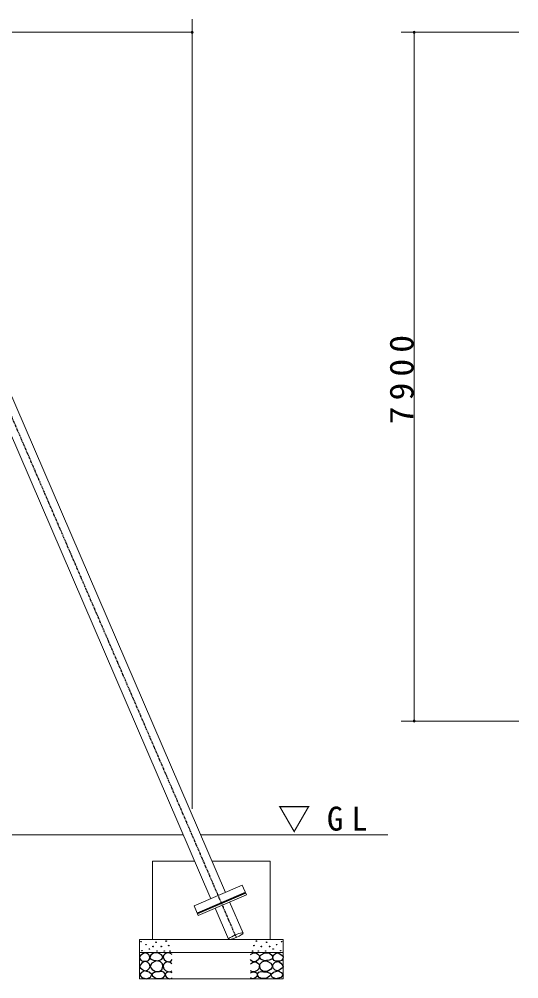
# Model space of a CAD drawing. Units: millimetres, scale not verified, with parts at other scales. Extents: x -35408 to 0, y -49934 to 13350.
# Drawn here: x -8689 to -6780, y 2350 to 6019 of the extents above; entities that cross this region are included whole.
import ezdxf

# ---------------------------------------------------------------- set-up
doc = ezdxf.new("R2010")
doc.units = ezdxf.units.MM
doc.linetypes.add('USER2', pattern=[6, 3, -1, 1, -1])
doc.layers.add('線', color=2, linetype='Continuous', lineweight=25)
doc.layers.add('補助', color=2, linetype='Continuous', lineweight=25)
doc.styles.add('ＭＳ ゴシック', font='')
doc.styles.get('ＭＳ ゴシック').set_extended_font_data('MS Gothic')

# ---------------------------------------------------------------- blocks, each defined once
blk = doc.blocks.new('dimension_origin')
at = {"color": 0, "linetype": 'Continuous', "lineweight": -2}
blk.add_circle((0, 0), 1.25, dxfattribs=at)

msp = doc.modelspace()

# ---------------------------------------------------------------- linework, layer by layer
at = {"layer": '線', "color": 20, "linetype": 'USER2'}
for q in [(-9105, 5397.8), (-7859.466, 2508.085)]:
    msp.add_line((-7861.545, 2512.909), q, dxfattribs=at)
at = {"layer": '線', "color": 7, "lineweight": 13}
for p, q in [((-7900.692, 2680.155), (-9027.242, 5293.821)), ((-7956.251, 2656.208), (-9082.801, 5269.874)), ((-8061.331, 2900), (-10198.669, 2900)), ((-7280, 2900), (-7995.45, 2900)), ((-8180, 2800), (-8180, 2500)), ((-8018.229, 2800), (-8180, 2800)), ((-7730, 2800), (-7952.348, 2800)), ((-7730, 2500), (-7730, 2800)), ((-7836.639, 2707.763), (-8020.304, 2628.599)), ((-7820.966, 2671.401), (-7836.639, 2707.763)), ((-7823.715, 2677.779), (-8007.381, 2598.615)), ((-7820.966, 2671.401), (-8004.631, 2592.237)), ((-7833.766, 2524.882), (-7885.019, 2643.792)), ((-8004.631, 2592.237), (-8020.304, 2628.599)), ((-7889.325, 2500.935), (-7940.578, 2619.845)), ((-8230, 2500), (-8230, 2350)), ((-8230, 2500), (-7680, 2500)), ((-7680, 2350), (-7680, 2500)), ((-8230, 2450), (-7680, 2450)), ((-8230, 2350), (-7680, 2350))]:
    msp.add_line(p, q, dxfattribs=at)
at = {"layer": '線'}
msp.add_line((-7824.759, 2680.202), (-8008.425, 2601.037), dxfattribs=at)
at = {"layer": '線', "color": 7, "lineweight": 13}
for start_param, end_param in [(3.14159265, 6.28318531), (6.28318531, 9.42477796)]:
    msp.add_ellipse((-7861.545, 2512.909), major_axis=(-27.779, -11.974), ratio=0.173648, start_param=start_param, end_param=end_param, dxfattribs=at)
at = {"layer": '補助', "lineweight": 13}
for p, q in [((-8028.391, 3000), (-8028.391, 6018.8)), ((-10231.609, 5968.8), (-8028.391, 5968.8)), ((-6780, 5968.8), (-7230, 5968.8)), ((-7180, 3335.467), (-7180, 5968.8)), ((-6780, 3335.467), (-7230, 3335.467))]:
    msp.add_line(p, q, dxfattribs=at)
at = {"layer": '補助'}
for points in [[(-8207.551, 2449.402), (-8214.014, 2446.862), (-8220.225, 2443.382), (-8226.083, 2439.344), (-8229.731, 2433.877), (-8228.719, 2426.294), (-8223.711, 2419.935), (-8216.845, 2417.345), (-8209.136, 2417.084), (-8201.523, 2417.688), (-8195.194, 2420.252), (-8191.442, 2425.538), (-8190.125, 2431.976), (-8190.973, 2437.181), (-8193.927, 2442.115), (-8200.087, 2446.942)], [(-8168.127, 2449.493), (-8173.032, 2448.876), (-8178.669, 2446.79), (-8186.64, 2441.002), (-8190.292, 2434.086), (-8189.417, 2430.124), (-8185.696, 2425.707), (-8176.205, 2420.934), (-8166.235, 2419.49), (-8158.885, 2419.318), (-8151.369, 2420.842), (-8143.77, 2425.456), (-8140.016, 2431.653), (-8140.986, 2436.306), (-8145.693, 2441.654), (-8156.361, 2447.861)], [(-7741.873, 2449.493), (-7736.968, 2448.876), (-7731.331, 2446.79), (-7723.36, 2441.002), (-7719.708, 2434.086), (-7720.583, 2430.124), (-7724.304, 2425.707), (-7733.795, 2420.934), (-7743.765, 2419.49), (-7751.115, 2419.318), (-7758.631, 2420.842), (-7766.23, 2425.456), (-7769.984, 2431.653), (-7769.014, 2436.306), (-7764.307, 2441.654), (-7753.639, 2447.861)], [(-7702.449, 2449.402), (-7695.986, 2446.862), (-7689.775, 2443.382), (-7683.917, 2439.344), (-7680.269, 2433.877), (-7681.281, 2426.294), (-7686.289, 2419.935), (-7693.155, 2417.345), (-7700.864, 2417.084), (-7708.477, 2417.688), (-7714.806, 2420.252), (-7718.558, 2425.538), (-7719.875, 2431.976), (-7719.027, 2437.181), (-7716.073, 2442.115), (-7709.913, 2446.942)], [(-8210.086, 2416.45), (-8215.415, 2413.657), (-8220.859, 2409.479), (-8227.308, 2402.659), (-8229.731, 2395.855), (-8226.103, 2391.027), (-8219.592, 2386.666), (-8212.954, 2382.379), (-8206.284, 2380.329), (-8198.64, 2382.776), (-8192.343, 2389.201), (-8189.236, 2397.478), (-8190.759, 2405.994), (-8198.917, 2413.245)], [(-8180.831, 2385.163), (-8168.242, 2378.307), (-8154.883, 2377.324), (-8144.599, 2384.778), (-8139.747, 2396.515), (-8142.027, 2407.293), (-8148.936, 2415.436), (-8157.761, 2418.869), (-8168.938, 2417.598), (-8182.692, 2409.543), (-8188.669, 2398.678), (-8186.034, 2391.484)], [(-7729.169, 2385.163), (-7741.758, 2378.307), (-7755.117, 2377.324), (-7765.401, 2384.778), (-7770.253, 2396.515), (-7767.973, 2407.293), (-7761.064, 2415.436), (-7752.239, 2418.869), (-7741.062, 2417.598), (-7727.308, 2409.543), (-7721.331, 2398.678), (-7723.966, 2391.484)], [(-7699.914, 2416.45), (-7694.585, 2413.657), (-7689.141, 2409.479), (-7682.692, 2402.659), (-7680.269, 2395.855), (-7683.897, 2391.027), (-7690.408, 2386.666), (-7697.046, 2382.379), (-7703.716, 2380.329), (-7711.36, 2382.776), (-7717.657, 2389.201), (-7720.764, 2397.478), (-7719.241, 2405.994), (-7711.083, 2413.245)], [(-8210.905, 2380.517), (-8222.225, 2374.498), (-8229.036, 2365.683), (-8220.549, 2354.413), (-8202.114, 2350.299), (-8187.761, 2356.41), (-8182.335, 2366.782), (-8193.117, 2375.89)], [(-8153.802, 2376.373), (-8161.337, 2376.999), (-8169.479, 2375.562), (-8178.406, 2371.504), (-8182.723, 2366.102), (-8180.037, 2361.419), (-8174.074, 2356.912), (-8167.595, 2353.068), (-8160.289, 2350.695), (-8148.44, 2350.928), (-8138.124, 2355.02), (-8133.421, 2359.827), (-8131.367, 2365.561), (-8132.427, 2370.709), (-8136.503, 2375.292), (-8144.901, 2377.832)], [(-7756.198, 2376.373), (-7748.663, 2376.999), (-7740.521, 2375.562), (-7731.594, 2371.504), (-7727.277, 2366.102), (-7729.963, 2361.419), (-7735.926, 2356.912), (-7742.405, 2353.068), (-7749.711, 2350.695), (-7761.56, 2350.928), (-7771.876, 2355.02), (-7776.579, 2359.827), (-7778.633, 2365.561), (-7777.573, 2370.709), (-7773.497, 2375.292), (-7765.099, 2377.832)], [(-7699.095, 2380.517), (-7687.775, 2374.498), (-7680.964, 2365.683), (-7689.451, 2354.413), (-7707.886, 2350.299), (-7722.239, 2356.41), (-7727.665, 2366.782), (-7716.883, 2375.89)]]:
    msp.add_lwpolyline(points, close=True, dxfattribs=at)
for points in [[(-8105, 2443.299), (-8113.427, 2448.154), (-8122.11, 2449.636), (-8127.73, 2447.948), (-8132.883, 2444.249), (-8137.355, 2438.941), (-8139.22, 2432.209), (-8135.552, 2423.439), (-8127.496, 2417), (-8119.197, 2414.621), (-8111.971, 2415.733), (-8107.921, 2419.109), (-8105, 2423.654)], [(-7805, 2443.299), (-7796.573, 2448.154), (-7787.89, 2449.636), (-7782.271, 2447.948), (-7777.117, 2444.249), (-7772.645, 2438.941), (-7770.78, 2432.209), (-7774.448, 2423.439), (-7782.504, 2417), (-7790.803, 2414.621), (-7798.029, 2415.733), (-7802.079, 2419.109), (-7805, 2423.654)], [(-8105.317, 2407.178), (-8112.457, 2412.64), (-8120.526, 2415.099), (-8127.231, 2413.875), (-8133.199, 2410.03), (-8137.592, 2404.249), (-8139.22, 2397.039), (-8136.556, 2388.431), (-8130.348, 2381.513), (-8122.709, 2377.642), (-8115.139, 2376.761), (-8109.985, 2378.2), (-8105.317, 2380.88)], [(-7804.683, 2407.178), (-7797.543, 2412.64), (-7789.474, 2415.099), (-7782.769, 2413.875), (-7776.801, 2410.03), (-7772.408, 2404.249), (-7770.78, 2397.039), (-7773.444, 2388.431), (-7779.652, 2381.513), (-7787.291, 2377.642), (-7794.861, 2376.761), (-7800.015, 2378.2), (-7804.683, 2380.88)], [(-8105, 2372.642), (-8111.018, 2375.96), (-8118.308, 2376.761), (-8127.024, 2372.427), (-8131.298, 2365.671), (-8130.686, 2362.001), (-8127.813, 2357.75), (-8120.651, 2352.278), (-8113.238, 2350.462), (-8108.942, 2351.514), (-8105, 2353.631)], [(-7805, 2372.642), (-7798.982, 2375.96), (-7791.693, 2376.761), (-7782.976, 2372.427), (-7778.702, 2365.671), (-7779.314, 2362.001), (-7782.187, 2357.75), (-7789.349, 2352.278), (-7796.762, 2350.462), (-7801.058, 2351.514), (-7805, 2353.631)]]:
    msp.add_lwpolyline(points, dxfattribs=at)
for centre in [(-8127.583, 2494.091), (-7782.417, 2494.091), (-8223.394, 2492.177), (-8220.225, 2457.323), (-8204.383, 2480.77), (-8191.392, 2463.977), (-8177.451, 2473.483), (-8166.044, 2489.959), (-8146.504, 2473.549), (-8117.582, 2477.063), (-7792.418, 2477.063), (-7763.496, 2473.549), (-7743.956, 2489.959), (-7732.549, 2473.483), (-7718.608, 2463.977), (-7705.617, 2480.77), (-7689.775, 2457.323), (-7686.606, 2492.177), (-8162.559, 2456.373), (-8134.881, 2456.521), (-8112.717, 2455.98), (-7797.283, 2455.98), (-7775.119, 2456.521), (-7747.441, 2456.373)]:
    msp.add_circle(centre, 1, dxfattribs=at)

# ---------------------------------------------------------------- block references
at = {"layer": '補助', "lineweight": 13, "xscale": 3.33, "yscale": 3.33}
for p, rotation in [((-8028.391, 5968.8), 180), ((-7180, 5968.8), 270), ((-7180, 3335.467), 90)]:
    msp.add_blockref('dimension_origin', p, dxfattribs=dict(at, rotation=rotation))

# ---------------------------------------------------------------- texts
at = {"layer": '補助', "insert": (-7181, 4652.133), "char_height": 91.64, "attachment_point": 8, "rotation": 90, "style": 'ＭＳ ゴシック'}
msp.add_mtext('\\T1.33;\\W1.1;7900', dxfattribs=at)
at = {"layer": '補助', "insert": (-7700.833, 2908.333), "char_height": 91.64, "attachment_point": 7, "style": 'ＭＳ ゴシック'}
msp.add_mtext('\\T1.5;▽GL', dxfattribs=at)

doc.saveas('drawing.dxf')
